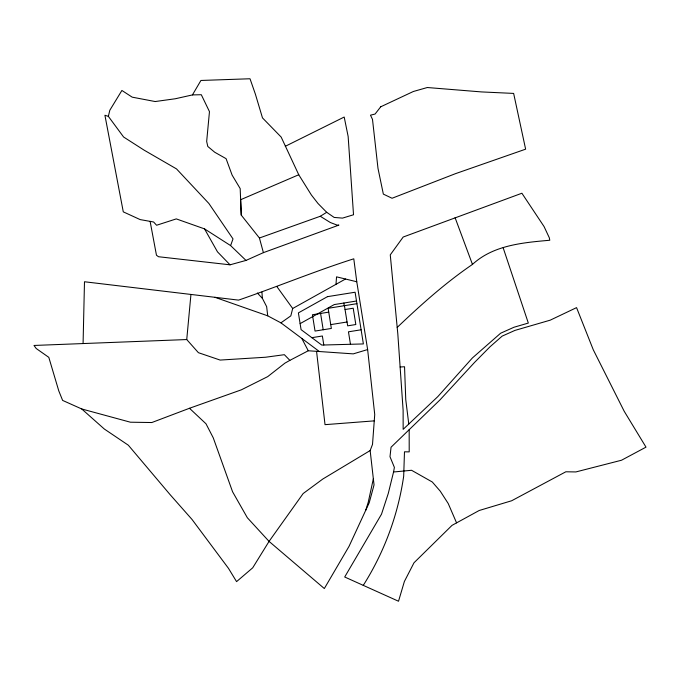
<?xml version="1.0" encoding="UTF-8"?>
<svg xmlns="http://www.w3.org/2000/svg" width="680" height="680" viewBox="0 0 680 680"><rect width="100%" height="100%" fill="white"/><g stroke="black" fill="none" stroke-linecap="round" stroke-linejoin="round"><path stroke-width="1.02" d="M83.079 343.553L84.49 281.758L238.561 300.118C277.1 286.824 314.857 271.209 353.787 258.808L356.771 281.758L367.633 349.562L374.731 414.528L372.512 444.406L370.149 450.56L374.043 484.908L369.223 502.741L349.052 546.312L324.326 588.54L269.059 541.39L247.35 517.744L232.569 491.759L213.248 437.818L205.998 423.784L189.474 408.272L151.827 422.535L130.39 422.203L81.736 408.969L62.62 400.409L58.769 390.839L48.807 357.349L36.21 348.508L34 345.457L186.737 339.55L198.416 352.69L220.133 360.069L265.616 357.229L284.359 354.688L289.875 360.357L308.269 350.761L353.269 353.872L367.633 349.562M335.997 284.317L336.541 276.845L356.771 281.758M186.737 339.55L190.944 294.44M373.354 478.788L368.262 502.146L365.763 510.212M393.558 471.996L394.392 467.415L389.997 456.722L391.051 447.219L439.858 400.027L474.555 362.414L489.974 346.825L502.163 336.115L514.947 330.403L550.231 320.161L576.563 307.624L593.258 349.732L624.197 411.264L646 447.142L621.537 460.224L575.875 471.937L565.837 471.784L511.658 500.76L479.179 510.502L452.021 525.36L414.001 562.777L404.379 581.485L398.523 601.239L344.7 576.997L381.505 514.182L388.28 493.433L393.558 471.996L411.553 470.279L432.293 482.001L440.249 491.164L448.231 503.54L456.569 522.877M245.999 260.423L230.613 245.599L233.01 238.909L208.896 203.49L176.511 168.904L144.16 150.178L123.598 137.003L108.358 116.356L109.803 110.279L121.898 90.457L132.201 97.163L155.184 101.541L175.287 98.761L192.44 94.919L201.305 94.716L209.465 111.631L206.669 141.474L207.799 146.455L214.702 152.226L226.075 158.653L232.109 175.091L240.184 188.589L241.255 215.118L259.42 238.008L263.398 252.645L245.999 260.423L230.044 264.817L158.491 256.725L156.468 255.229L150.119 221.374M345.491 279.021L292.689 308.499L290.827 315.868L280.916 322.847L267.716 315.826L214.914 297.296M192.44 94.919L200.923 80.461L250.019 78.761L255.382 94.146L262.48 117.886L281.172 137.088L298.75 174.751L311.372 194.981L318.019 203.507L326.706 212.313L334.177 217.439L342.507 218.11L353.524 214.761L348.143 136.451L344.199 117.036L285.302 146.293M363.23 585.344L364.174 583.933A279.293 279.293 0 0 0 392.267 524.28A279.82 279.82 0 0 0 403.69 476.111L404.481 451.817L409.207 451.877L409.173 429.692M397.197 327.428C420.911 304.81 445.306 282.94 472.464 264.418C493.263 245.149 522.869 242.632 549.78 240.252L549.321 237.787L544.068 226.567L521.9 193.239L403.18 237.031L390.269 254.864L397.825 334.016L403.121 410.286L403.155 429.352L437.792 396.644L472.387 357.96L500.633 333.217L513.986 327.241L528.326 323.068L503.175 247.843M259.42 238.008L320.272 216.274L326.706 212.313M370.149 450.56L322.796 479.035L303.144 493.552L269.059 541.39L252.713 567.808L236.564 581.63L228.497 568.369L192.049 519.486L170.127 494.675L128.325 445.204L104.32 429.021L81.736 408.969M289.875 360.357L284.937 363.137L267.707 376.626L241.357 389.827L189.474 408.272M300.118 323.629L334.254 304.572L356.507 301.01M298.75 174.751L240.635 199.716L241.255 215.118M263.398 252.645L338.903 225.097L337.203 225.139L330.352 222.53L320.272 216.274M356.932 303.679L328.125 308.303L331.355 328.449L315.044 331.067L312.426 314.755L328.738 312.137M345.058 309.527L353.209 308.219L355.827 324.53L347.667 325.839L344.437 305.685M330.743 324.615L347.055 321.997M311.856 337.679L322.363 335.997L323.808 345.015M361.123 329.783L348.457 331.815L350.464 344.293M374.263 420.869L325.023 424.66L316.557 351.33M400.112 367.004L404.541 366.75L405.756 399.627L408.774 424.048M108.358 116.356L104.916 115.251L123.284 211.854L140.173 219.598L153.603 221.995L156.587 225.258L176.281 218.9L204.527 228.879L230.613 245.599M280.916 322.847L319.37 351.526M230.044 264.817L217.489 251.855L204.527 228.879M257.346 292.995L262.37 298.333L266.653 306.646L267.716 315.826M276.828 286.518L292.689 308.499M301.775 338.402L308.269 350.761M455.081 217.659L472.464 264.418M343.85 303.034L344.275 305.711M320.586 313.446L323.195 329.757M261.936 292.077L262.37 298.333M380.724 106.794L375.088 114.036L370.49 115.175L372.495 119.374L377.986 168.343L383.35 194.123L392.062 198.254L455.438 173.68L525.623 149.175L513.638 93.415L481.5 91.919L427.303 87.525L413.346 91.494L380.724 106.794M327.445 296.659L298.392 312.885L301.078 329.638L321.767 345.066L363.383 343.935L355.096 292.23L327.445 296.659"/></g></svg>
